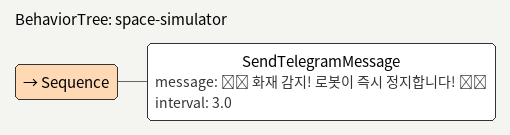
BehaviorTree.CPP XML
<?xml version="1.0" encoding="UTF-8"?>
<root BTCPP_format="4">
  <BehaviorTree ID="space-simulator">
    <Sequence>
      <SendTelegramMessage message="🔥🔥 화재 감지! 로봇이 즉시 정지합니다! 🔥🔥"
                           interval="3.0"/>
    </Sequence>
  </BehaviorTree>

</root>
